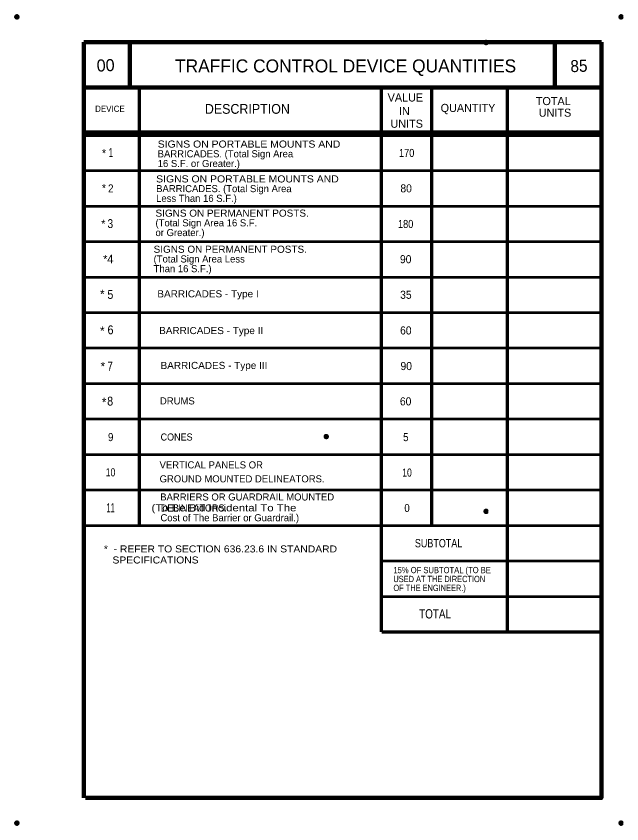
# Model space of a CAD drawing. Extents: x -8731 to -2504, y -72433 to -56618.
# Drawn here: x -3700 to -2504, y -72433 to -70838 of the extents above; entities that cross this region are included whole.
import ezdxf
from ezdxf.enums import TextEntityAlignment as Align

# ---------------------------------------------------------------- set-up
doc = ezdxf.new("R2010")
doc.units = 0
doc.header["$LTSCALE"] = 5.6
doc.header["$PDMODE"] = 32
doc.header["$PDSIZE"] = 2.8
doc.layers.add('1', color=7, linetype='Continuous', lineweight=100)
doc.layers.add('3', color=7, linetype='Continuous', lineweight=53)

msp = doc.modelspace()

# ---------------------------------------------------------------- linework, layer by layer
at = {"layer": '1'}
for p, q in [((-3566.24, -70889.12), (-3566.24, -72381.36)), ((-3566.24, -70889.12), (-2544.82, -70889.12)), ((-2636.84, -70889.12), (-2636.84, -70978.48)), ((-2544.82, -70889.12), (-2544.82, -71529.28))]:
    msp.add_line(p, q, dxfattribs=at)
at = {"layer": '1', "lineweight": 70}
msp.add_line((-2978.26, -72053.6), (-2543.56, -72053.6), dxfattribs=at)
at = {"layer": '1'}
msp.add_lwpolyline([(-3562.74, -72381.36), (-2544.82, -72381.36), (-2544.82, -70890.6)], dxfattribs=at)
for p in [(-3698.46, -70839.2), (-2505.84, -70839.2), (-2772.4, -70889.9), (-3087.88, -71667.96), (-2772.4, -71815.66), (-3698.46, -72431.3), (-2505.84, -72431.3)]:
    msp.add_point(p, dxfattribs=at)
at = {"layer": '3', "lineweight": 100}
for p, q in [((-3475.34, -70889.12), (-3475.34, -70977.96)), ((-2544.82, -70978.48), (-3566.24, -70978.48))]:
    msp.add_line(p, q, dxfattribs=at)
at = {"layer": '3', "lineweight": 70}
for p, q in [((-3457.2, -70978.48), (-3457.2, -71844.02)), ((-2979.5, -70978.48), (-2979.5, -72053.6)), ((-2879.9, -70978.58), (-2879.9, -71844.08)), ((-2731.08, -70978.58), (-2731.08, -72053.6)), ((-2543.56, -71066.72), (-3564.98, -71066.72)), ((-2543.56, -71073.26), (-3564.98, -71073.26))]:
    msp.add_line(p, q, dxfattribs=at)
at = {"layer": '3'}
for p, q in [((-2543.56, -71143.32), (-3564.98, -71143.32)), ((-2543.56, -71213.4), (-3564.98, -71213.4)), ((-2543.56, -71283.46), (-3564.98, -71283.46)), ((-2543.56, -71353.54), (-3564.98, -71353.54)), ((-2543.56, -71423.6), (-3564.98, -71423.6)), ((-2543.56, -71493.68), (-3564.98, -71493.68)), ((-2543.56, -71563.74), (-3564.98, -71563.74)), ((-2543.56, -71633.8), (-3563, -71633.8)), ((-2543.56, -71703.88), (-3564.98, -71703.88)), ((-2543.56, -71773.96), (-3564.98, -71773.96)), ((-2543.56, -71844.02), (-3564.98, -71844.02)), ((-2664.22, -71844.08), (-2977, -71844.08)), ((-2543.56, -71914.16), (-2977, -71914.16)), ((-2543.56, -71984.22), (-2977, -71984.22))]:
    msp.add_line(p, q, dxfattribs=at)

# ---------------------------------------------------------------- texts
at = {"layer": '1'}
msp.add_text('00', height=23.78, rotation=2.121, dxfattribs=at).set_placement((-3540.5, -70947.34))
at = {"layer": '1', "width": 0.95}
msp.add_text('85', height=23.78, rotation=2.121, dxfattribs=at).set_placement((-2605.5, -70948.58))
at = {"layer": '3'}
for s, height, p in [('TRAFFIC CONTROL DEVICE QUANTITIES', 25.6, (-3049.66, -70948.88)), ('VALUE', 15.98, (-2931.63, -71006.46)), ('TOTAL', 15.98, (-2639.81, -71013.44)), ('IN', 15.98, (-2933.5, -71033.3)), ('QUANTITY', 15.98, (-2808.06, -71027.04)), ('UNITS', 15.98, (-2636.37, -71036.4)), ('UNITS', 15.98, (-2929.07, -71058.14)), ('*  ', 15.98, (-3520.51, -71116.24)), ('*  ', 15.98, (-3520.77, -71185.32)), ('*  ', 15.98, (-3522.01, -71255.64)), ('*  ', 15.98, (-3518.01, -71325.34)), ('*   ', 17.57, (-3520.11, -71395.26)), ('*   ', 17.57, (-3520.11, -71467.96)), ('*   ', 17.57, (-3518.87, -71538.04)), ('*   ', 17.57, (-3516.45, -71608.84))]:
    msp.add_text(s, height=height, dxfattribs=at).set_placement(p, align=Align.CENTER)
for s, height, width, p in [('DEVICE', 12.36, 0.95, (-3514.76, -71026.88)), ('DESCRIPTION', 19.33, 0.95, (-3243.52, -71030.6)), ('1', 17.57, 0.6, (-3513.01, -71115.96)), ('170', 15.98, 0.85, (-2929.13, -71115.88)), ('2', 15.98, 0.9, (-3513.13, -71185.96)), ('80', 15.98, 0.95, (-2930.15, -71185.82)), ('3', 17.57, 0.85, (-3514.06, -71256.24)), ('180', 15.98, 0.85, (-2931.15, -71256.16)), ('4', 17.57, 0.95, (-3513.94, -71326.2)), ('90', 15.98, 0.95, (-2931.03, -71325.72)), ('5', 17.57, 0.9, (-3513.93, -71396.12)), ('35', 15.98, 0.95, (-2930.64, -71395.92)), ('6', 17.57, 0.9, (-3513.67, -71465.98)), ('60', 15.98, 0.95, (-2930.77, -71466.38)), ('7', 17.57, 0.85, (-3514.34, -71537.52)), ('90', 15.98, 0.95, (-2930.03, -71536.7)), ('8', 17.57, 0.9, (-3514.34, -71606.8)), ('60', 15.98, 0.95, (-2931.15, -71606.4)), ('9', 15.98, 0.9, (-3513.26, -71676.98)), ('5', 15.98, 0.9, (-2930.76, -71676.98)), ('10', 15.98, 0.8, (-3513.64, -71746.56)), ('10', 15.98, 0.8, (-2928.4, -71747.06)), ('11', 17.57, 0.65, (-3513.53, -71817.44)), ('0', 15.98, 0.9, (-2928.37, -71817)), ('SUBTOTAL', 16.57, 0.8, (-2866.11, -71886.76)), ('TOTAL', 18.22, 0.8, (-2873.04, -72027.12))]:
    msp.add_text(s, height=height, dxfattribs=dict(at, width=width)).set_placement(p, align=Align.CENTER)
for s, height, width, p in [('SIGNS ON PORTABLE MOUNTS AND', 14, 1.1, (-3420.5, -71097.36)), ('SIGNS ON PORTABLE MOUNTS AND', 14, 1.1, (-3423.58, -71166.18)), ('SIGNS ON PERMANENT POSTS.', 14, 1.05, (-3424.84, -71233.74)), ('SIGNS ON PERMANENT POSTS.', 14, 1.05, (-3428.58, -71305.06)), ('BARRICADES - Type I', 14, 1.05, (-3421.08, -71393.06)), ('BARRICADES - Type II', 14, 1.05, (-3417.66, -71465.64)), ('BARRICADES - Type III', 14, 1.05, (-3414.84, -71534.46)), ('CONES', 14, 0.95, (-3414.84, -71675.84)), ('                    (To Be Bid Incidental To The', 14, 1.2, (-3557.58, -71815.62)), ('DELINEATORS.', 14, 0.95, (-3414.26, -71815.98)), ('*  - REFER TO SECTION 636.23.6 IN STANDARD ', 13.87, 1.1, (-3526.8, -71896.75)), ('   SPECIFICATIONS', 13.87, 1.1, (-3526.8, -71918.61)), ('15% OF SUBTOTAL (TO BE', 12.45, 0.9, (-2955.3, -71937.78)), ('USED AT THE DIRECTION', 12.45, 0.85, (-2955.3, -71955.4)), ('OF THE ENGINEER.)', 12.45, 0.85, (-2955.3, -71973.04))]:
    msp.add_text(s, height=height, dxfattribs=dict(at, width=width)).set_placement(p)
for s, p in [('BARRICADES. (Total Sign Area', (-3420.5, -71116.54)), ('16 S.F. or Greater.)', (-3420.5, -71135.72)), ('BARRICADES. (Total Sign Area', (-3423.58, -71185.36)), ('Less Than 16 S.F.)', (-3423.58, -71204.56)), ('(Total Sign Area 16 S.F.', (-3424.84, -71252.94)), ('or Greater.)', (-3424.84, -71272.12)), ('(Total Sign Area Less', (-3428.58, -71324.24)), ('Than 16 S.F.)', (-3428.58, -71343.44)), ('DRUMS', (-3416.08, -71604.52)), ('VERTICAL PANELS OR', (-3416.76, -71730.88)), ('GROUND MOUNTED DELINEATORS.', (-3416.76, -71758.44)), ('BARRIERS OR GUARDRAIL MOUNTED', (-3415.5, -71794.2)), ('Cost of The Barrier or Guardrail.)', (-3415.08, -71835.24))]:
    msp.add_text(s, height=14, dxfattribs=at).set_placement(p)

doc.saveas('drawing.dxf')
